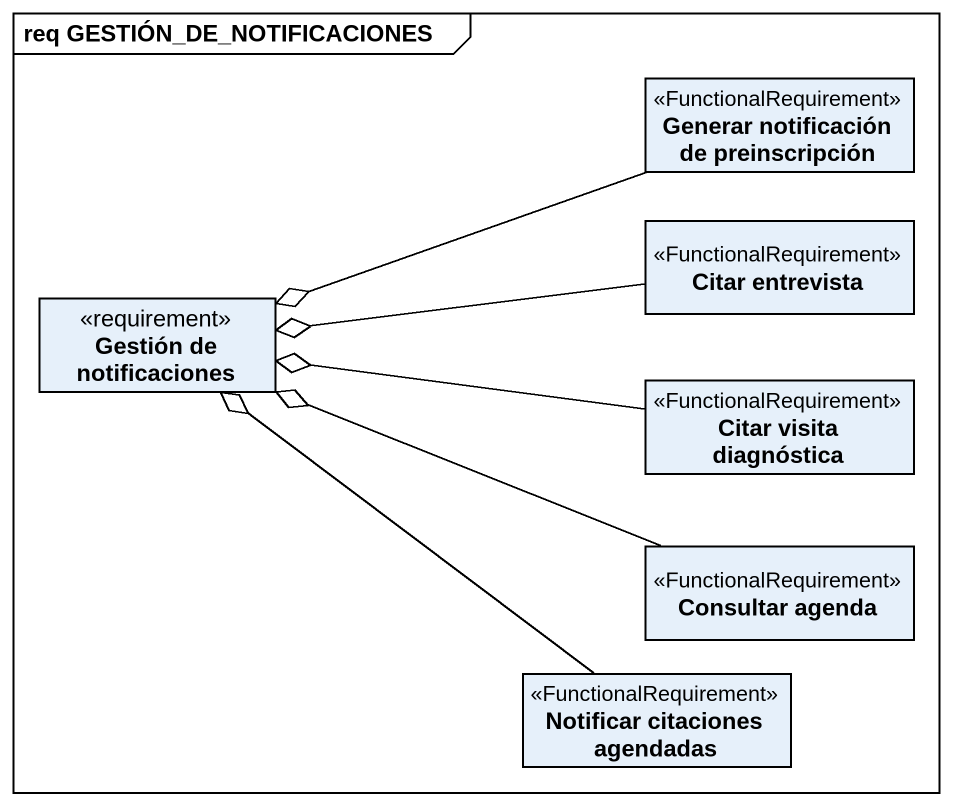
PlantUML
@startuml
mainframe req GESTIÓN_DE_NOTIFICACIONES
hide circle
hide empty members
class "Generar notificación de preinscripción" as Generar_notificación_de <<FunctionalRequirement>>
class "Citar entrevista" as Citar_entrevista <<FunctionalRequirement>>
class "Gestión de notificaciones" as Gestión_de_notificaciones <<requirement>>
class "Citar visita diagnóstica" as Citar_visita_diagnóstica <<FunctionalRequirement>>
class "Consultar agenda" as Consultar_agenda <<FunctionalRequirement>>
class "Notificar citaciones agendadas" as Notificar_citaciones <<FunctionalRequirement>>
Generar_notificación_de -left-o Gestión_de_notificaciones
Citar_entrevista -left-o Gestión_de_notificaciones
Citar_visita_diagnóstica -left-o Gestión_de_notificaciones
Consultar_agenda -left-o Gestión_de_notificaciones
Notificar_citaciones -up-o Gestión_de_notificaciones
@enduml
